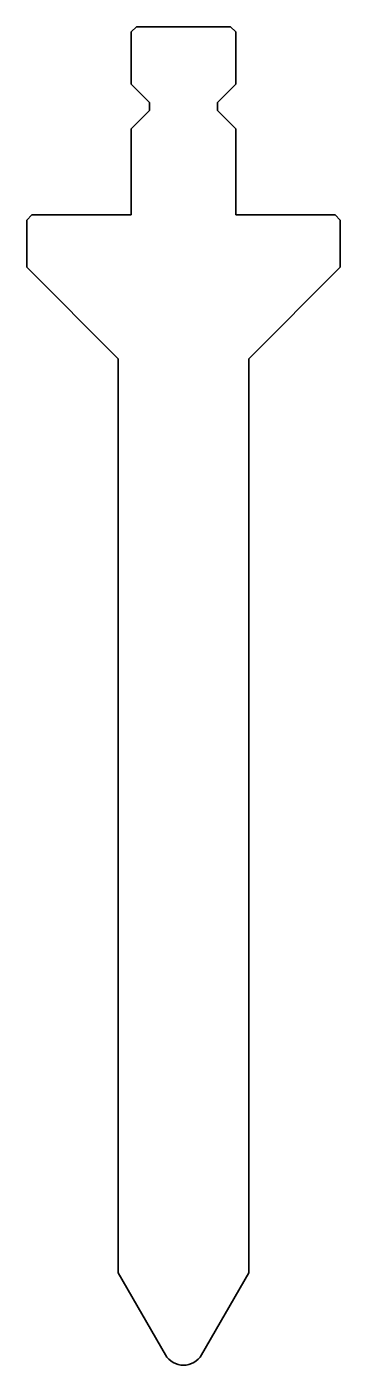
# Model space of a CAD drawing. Header units: millimetres. Extents: x -30 to 30, y 0 to 256.
import ezdxf

# ---------------------------------------------------------------- set-up
doc = ezdxf.new("R2010")
doc.units = ezdxf.units.MM
doc.header["$LTSCALE"] = 5
doc.layers.add('2', color=7, linetype='Continuous', lineweight=18)

msp = doc.modelspace()

# ---------------------------------------------------------------- linework, layer by layer
at = {"layer": '2', "color": 7, "linetype": 'Continuous', "lineweight": 35}
for p, q in [((-10, 255), (-9, 256)), ((-9, 256), (9, 256)), ((9, 256), (10, 255)), ((-10, 245), (-10, 255)), ((10, 255), (10, 245)), ((-6.5, 241.5), (-10, 245)), ((10, 245), (6.5, 241.5)), ((-6.5, 240), (-6.5, 241.5)), ((6.5, 241.5), (6.5, 240)), ((-10, 236.5), (-6.5, 240)), ((6.5, 240), (10, 236.5)), ((-10, 236.5), (-10, 220)), ((10, 236.5), (10, 220)), ((-30, 219), (-29, 220)), ((-30, 210), (-30, 219)), ((-29, 220), (-10, 220)), ((10, 220), (29, 220)), ((29, 220), (30, 219)), ((30, 219), (30, 210)), ((-12.5, 192.5), (-30, 210)), ((30, 210), (12.5, 192.5)), ((-12.5, 17.65), (-12.5, 192.5)), ((12.5, 192.5), (12.5, 17.65)), ((-3.46, 2), (-12.5, 17.65)), ((12.5, 17.65), (3.46, 2))]:
    msp.add_line(p, q, dxfattribs=at)
msp.add_arc((0, 4), 4, 210, 330, dxfattribs=at)

doc.saveas('drawing.dxf')
